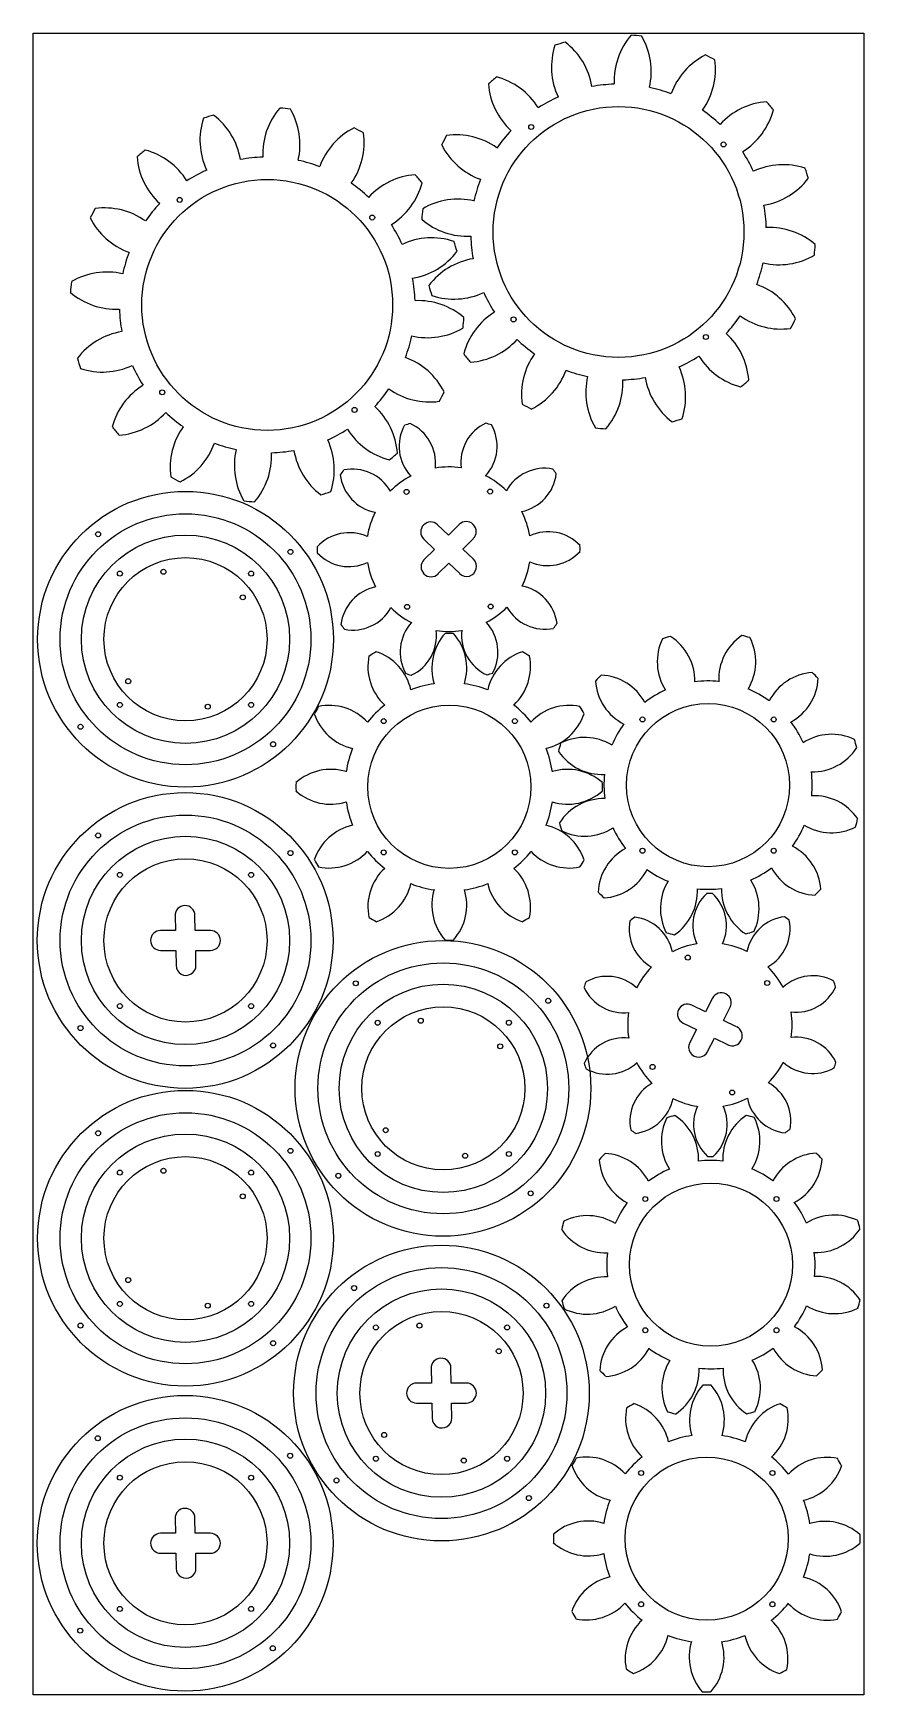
# Model space of a CAD drawing. Header units: millimetres. Extents: x -3509 to -3009, y 371 to 1371.
import ezdxf

# ---------------------------------------------------------------- set-up
doc = ezdxf.new("R2010")
doc.units = ezdxf.units.MM
doc.header["$MEASUREMENT"] = 0
for name, color, linetype, true_color in [('DEFAULT', 178, 'Continuous', 0x000000), ('GEARS', 15, 'Continuous', 0x994c4c), ('Predefinito', 178, 'Continuous', 0x000000)]:
    doc.layers.add(name, color=color, linetype=linetype, true_color=true_color)

msp = doc.modelspace()

# ---------------------------------------------------------------- linework, layer by layer
at = {"color": 7, "linetype": 'Continuous', "true_color": 0xffffff}
for centre, radius, start, end in [((-3154.7, 1350.5), 42.2, 161.752, 205.1099), ((-3156.5, 1251.3), 118.7, 105.7389, 108.8293), ((-3214.2, 1332), 42.2, 9.4583, 52.8162), ((-3116.9, 1342.3), 42.2, 139.252, 182.6099), ((-3156.5, 1251.3), 118.7, 83.2389, 86.3293), ((-3179, 1347.9), 42.2, 346.9583, 30.3162), ((-3085.1, 1320.2), 42.2, 116.752, 160.1099), ((-3140.3, 1349.2), 42.2, 324.4583, 7.8162), ((-3156.5, 1251.3), 118.7, 60.7389, 63.8293), ((-3156.5, 1251.3), 118.7, 128.2389, 131.3293), ((-3192.8, 1343.6), 42.2, 184.252, 227.6099), ((-3240.7, 1303.8), 42.2, 31.9583, 75.3162), ((-3156.5, 1251.3), 89, 91.6657, 100.4025), ((-3156.5, 1251.3), 89, 114.1657, 122.9025), ((-3156.5, 1251.3), 89, 69.1657, 77.9025), ((-3368, 1207.4), 118.7, 105.7389, 108.8293), ((-3425.8, 1288), 42.2, 9.4583, 52.8162), ((-3328.5, 1298.3), 42.2, 139.252, 182.6099), ((-3368, 1207.4), 118.7, 83.2389, 86.3293), ((-3390.5, 1304), 42.2, 346.9583, 30.3162), ((-3156.5, 1251.3), 89, 46.6657, 55.4025), ((-3064.2, 1287.6), 42.2, 94.252, 137.6099), ((-3104.1, 1335.5), 42.2, 301.9583, 345.3162), ((-3156.5, 1251.3), 118.7, 38.2389, 41.3293), ((-3366.3, 1306.6), 42.2, 161.752, 205.1099), ((-3296.7, 1276.3), 42.2, 116.752, 160.1099), ((-3351.8, 1305.2), 42.2, 324.4583, 7.8162), ((-3368, 1207.4), 118.7, 60.7389, 63.8293), ((-3156.5, 1251.3), 89, 136.6657, 145.4025), ((-3368, 1207.4), 118.7, 128.2389, 131.3293), ((-3452.2, 1259.8), 42.2, 31.9583, 75.3162), ((-3156.5, 1251.3), 118.7, 150.7389, 153.8293), ((-3225.3, 1322.7), 42.2, 206.752, 250.1099), ((-3254.3, 1267.6), 42.2, 54.4583, 97.8162), ((-3404.3, 1299.7), 42.2, 184.252, 227.6099), ((-3368, 1207.4), 89, 91.6657, 100.4025), ((-3368, 1207.4), 89, 69.1657, 77.9025), ((-3156.5, 1251.3), 89, 24.1657, 32.9025), ((-3057.4, 1249.6), 42.2, 71.752, 115.1099), ((-3368, 1207.4), 89, 114.1657, 122.9025), ((-3368, 1207.4), 89, 46.6657, 55.4025), ((-3275.8, 1243.7), 42.2, 94.252, 137.6099), ((-3315.6, 1291.6), 42.2, 301.9583, 345.3162), ((-3368, 1207.4), 118.7, 38.2389, 41.3293), ((-3156.5, 1251.3), 89, 159.1657, 167.9025), ((-3075.9, 1309.1), 42.2, 279.4583, 322.8162), ((-3156.5, 1251.3), 118.7, 15.7389, 18.8293), ((-3253.1, 1228.9), 42.2, 76.9583, 120.3162), ((-3368, 1207.4), 118.7, 150.7389, 153.8293), ((-3465.9, 1223.6), 42.2, 54.4583, 97.8162), ((-3368, 1207.4), 89, 136.6657, 145.4025), ((-3156.5, 1251.3), 118.7, 173.2389, 176.3293), ((-3156.5, 1251.3), 89, 1.6657, 10.4025), ((-3436.9, 1278.8), 42.2, 206.752, 250.1099), ((-3368, 1207.4), 89, 24.1657, 32.9025), ((-3247.4, 1290.9), 42.2, 229.252, 272.6099), ((-3065.6, 1211.8), 42.2, 49.252, 92.6099), ((-3268.9, 1205.6), 42.2, 71.752, 115.1099), ((-3368, 1207.4), 118.7, 15.7389, 18.8293), ((-3156.5, 1251.3), 89, 181.6657, 190.4025), ((-3156.5, 1251.3), 118.7, 353.2389, 356.3293), ((-3368, 1207.4), 89, 159.1657, 167.9025), ((-3287.4, 1265.1), 42.2, 279.4583, 322.8162), ((-3237.1, 1193.6), 42.2, 99.4583, 142.8162), ((-3156.5, 1251.3), 89, 339.1657, 347.9025), ((-3059.9, 1273.8), 42.2, 256.9583, 300.3162), ((-3368, 1207.4), 118.7, 173.2389, 176.3293), ((-3464.6, 1185), 42.2, 76.9583, 120.3162), ((-3368, 1207.4), 89, 1.6657, 10.4025), ((-3459, 1247), 42.2, 229.252, 272.6099), ((-3277.1, 1167.8), 42.2, 49.252, 92.6099), ((-3156.5, 1251.3), 118.7, 195.7389, 198.8293), ((-3255.6, 1253.1), 42.2, 251.752, 295.1099), ((-3156.5, 1251.3), 89, 204.1657, 212.9025), ((-3087.6, 1180), 42.2, 26.752, 70.1099), ((-3368, 1207.4), 89, 181.6657, 190.4025), ((-3208.9, 1167.2), 42.2, 121.9583, 165.3162), ((-3156.5, 1251.3), 89, 316.6657, 325.4025), ((-3058.7, 1235.1), 42.2, 234.4583, 277.8162), ((-3448.7, 1149.7), 42.2, 99.4583, 142.8162), ((-3271.5, 1229.9), 42.2, 256.9583, 300.3162), ((-3368, 1207.4), 118.7, 353.2389, 356.3293), ((-3120.2, 1159.1), 42.2, 4.252, 47.6099), ((-3156.5, 1251.3), 118.7, 330.7389, 333.8293), ((-3368, 1207.4), 89, 339.1657, 347.9025), ((-3248.8, 1215), 42.2, 274.252, 317.6099), ((-3156.5, 1251.3), 89, 226.6657, 235.4025), ((-3368, 1207.4), 118.7, 195.7389, 198.8293), ((-3467.2, 1209.2), 42.2, 251.752, 295.1099), ((-3368, 1207.4), 89, 204.1657, 212.9025), ((-3299.2, 1136.1), 42.2, 26.752, 70.1099), ((-3156.5, 1251.3), 118.7, 218.2389, 221.3293), ((-3172.7, 1153.5), 42.2, 144.4583, 187.8162), ((-3156.5, 1251.3), 89, 294.1657, 302.9025), ((-3158.3, 1152.2), 42.2, 341.752, 25.1099), ((-3072.3, 1198.9), 42.2, 211.9583, 255.3162), ((-3227.8, 1182.5), 42.2, 296.752, 340.1099), ((-3156.5, 1251.3), 89, 249.1657, 257.9025), ((-3134, 1154.8), 42.2, 166.9583, 210.3162), ((-3196.1, 1160.4), 42.2, 319.252, 2.6099), ((-3156.5, 1251.3), 89, 271.6657, 280.4025), ((-3098.8, 1170.7), 42.2, 189.4583, 232.8162), ((-3156.5, 1251.3), 118.7, 308.2389, 311.3293), ((-3420.5, 1123.2), 42.2, 121.9583, 165.3162), ((-3368, 1207.4), 89, 316.6657, 325.4025), ((-3270.2, 1191.2), 42.2, 234.4583, 277.8162), ((-3368, 1207.4), 118.7, 330.7389, 333.8293), ((-3460.3, 1171.1), 42.2, 274.252, 317.6099), ((-3368, 1207.4), 89, 226.6657, 235.4025), ((-3331.7, 1115.1), 42.2, 4.252, 47.6099), ((-3156.5, 1251.3), 118.7, 240.7389, 243.8293), ((-3368, 1207.4), 118.7, 218.2389, 221.3293), ((-3384.2, 1109.6), 42.2, 144.4583, 187.8162), ((-3368, 1207.4), 89, 294.1657, 302.9025), ((-3283.9, 1155), 42.2, 211.9583, 255.3162), ((-3262.2, 1122.3), 26.4, 151.2149, 222.8243), ((-3258.8, 1060.4), 79.1, 106.9961, 109.5333), ((-3293, 1112.1), 26.4, 353.705, 65.3145), ((-3225.1, 1112.4), 26.4, 115.2149, 186.8243), ((-3256, 1122.3), 26.4, 317.705, 29.3145), ((-3258.8, 1060.4), 79.1, 70.9961, 73.5333), ((-3156.5, 1251.3), 118.7, 263.2389, 266.3293), ((-3156.5, 1251.3), 118.7, 285.7389, 288.8293), ((-3439.4, 1138.6), 42.2, 296.752, 340.1099), ((-3368, 1207.4), 89, 249.1657, 257.9025), ((-3345.6, 1110.8), 42.2, 166.9583, 210.3162), ((-3369.8, 1108.3), 42.2, 341.752, 25.1099), ((-3407.6, 1116.5), 42.2, 319.252, 2.6099), ((-3368, 1207.4), 89, 271.6657, 280.4025), ((-3310.3, 1126.8), 42.2, 189.4583, 232.8162), ((-3368, 1207.4), 118.7, 308.2389, 311.3293), ((-3368, 1207.4), 118.7, 240.7389, 243.8293), ((-3258.8, 1060.4), 79.1, 142.9961, 145.5333), ((-3297.9, 1108.5), 26.4, 187.2149, 258.8243), ((-3316.8, 1082.2), 26.4, 29.705, 101.3145), ((-3258.8, 1060.4), 49.5, 117.3042, 135.2252), ((-3258.8, 1060.4), 49.5, 81.3042, 99.2252), ((-3258.8, 1060.4), 49.5, 45.3042, 63.2252), ((-3201, 1082.7), 26.4, 79.2149, 150.8243), ((-3220.2, 1108.9), 26.4, 281.705, 353.3145), ((-3258.8, 1060.4), 79.1, 34.9961, 37.5333), ((-3368, 1207.4), 118.7, 285.7389, 288.8293), ((-3368, 1207.4), 118.7, 263.2389, 266.3293), ((-3258.8, 1060.4), 49.5, 153.3042, 171.2252), ((-3258.8, 1060.4), 49.5, 9.3042, 27.2252), ((-3318.6, 1043.9), 26.4, 65.705, 137.3145), ((-3198.9, 1044.5), 26.4, 43.2149, 114.8243), ((-3258.8, 1060.4), 79.1, 178.9961, 181.5333), ((-3258.8, 1060.4), 79.1, 358.9961, 1.5333), ((-3318.7, 1076.3), 26.4, 223.2149, 294.8243), ((-3258.8, 1060.4), 49.5, 189.3042, 207.2252), ((-3258.8, 1060.4), 49.5, 333.3042, 351.2252), ((-3199.1, 1076.9), 26.4, 245.705, 317.3145), ((-3297.4, 1011.9), 26.4, 101.705, 173.3145), ((-3219.7, 1012.3), 26.4, 7.2149, 78.8243), ((-3316.6, 1038.1), 26.4, 259.2149, 330.8243), ((-3258.8, 1060.4), 49.5, 225.3042, 243.2252), ((-3258.8, 1060.4), 49.5, 297.3042, 315.2252), ((-3200.8, 1038.6), 26.4, 209.705, 281.3145), ((-3258.8, 1060.4), 79.1, 214.9961, 217.5333), ((-3261.6, 998.5), 26.4, 137.705, 209.3145), ((-3292.5, 1008.4), 26.4, 295.2149, 6.8243), ((-3258.8, 1060.4), 49.5, 261.3042, 279.2252), ((-3224.7, 1008.7), 26.4, 173.705, 245.3145), ((-3255.5, 998.5), 26.4, 331.2149, 42.8243), ((-3258.8, 1060.4), 79.1, 322.9961, 325.5333), ((-3237.2, 988.7), 31.7, 138.4011, 197.06), ((-3258.4, 917.4), 92.3, 88.4681, 91.5319), ((-3279.6, 988.7), 31.7, 342.94, 41.5989), ((-3101.5, 992.7), 31.7, 154.1418, 212.8007), ((-3102.6, 918.4), 92.3, 104.2088, 107.2726), ((-3142.3, 981.2), 31.7, 358.6808, 57.3396), ((-3064.5, 982.2), 31.7, 124.1418, 182.8007), ((-3102.6, 918.4), 92.3, 74.2088, 77.2726), ((-3105.6, 992.7), 31.7, 328.6808, 27.3396), ((-3275.7, 989.8), 31.7, 168.4011, 227.06), ((-3258.4, 917.4), 92.3, 118.4681, 121.5319), ((-3312.4, 968.6), 31.7, 12.94, 71.5989), ((-3204.4, 968.6), 31.7, 108.4011, 167.06), ((-3241.2, 989.8), 31.7, 312.94, 11.5989), ((-3258.4, 917.4), 92.3, 58.4681, 61.5319), ((-3258.8, 1060.4), 79.1, 250.9961, 253.5333), ((-3258.8, 1060.4), 79.1, 286.9961, 289.5333), ((-3102.6, 918.4), 92.3, 134.2088, 137.2726), ((-3138.8, 983.3), 31.7, 184.1418, 242.8007), ((-3168.4, 952.9), 31.7, 28.6808, 87.3396), ((-3102.6, 918.4), 62.7, 84.0542, 97.4272), ((-3037.6, 954.6), 31.7, 94.1418, 152.8007), ((-3068, 984.2), 31.7, 298.6808, 357.3396), ((-3102.6, 918.4), 92.3, 44.2088, 47.2726), ((-3258.4, 917.4), 62.7, 98.3135, 111.6865), ((-3258.4, 917.4), 62.7, 68.3135, 81.6865), ((-3102.6, 918.4), 62.7, 114.0542, 127.4272), ((-3102.6, 918.4), 62.7, 54.0542, 67.4272), ((-3258.4, 917.4), 92.3, 148.4681, 151.5319), ((-3309.6, 971.4), 31.7, 198.4011, 257.06), ((-3330.8, 934.7), 31.7, 42.94, 101.5989), ((-3258.4, 917.4), 62.7, 128.3135, 141.6865), ((-3258.4, 917.4), 62.7, 38.3135, 51.6865), ((-3186.1, 934.7), 31.7, 78.4011, 137.06), ((-3207.3, 971.4), 31.7, 282.94, 341.5989), ((-3258.4, 917.4), 92.3, 28.4681, 31.5319), ((-3102.6, 918.4), 62.7, 144.0542, 157.4272), ((-3102.6, 918.4), 62.7, 24.0542, 37.4272), ((-3258.4, 917.4), 62.7, 158.3135, 171.6865), ((-3258.4, 917.4), 62.7, 8.3135, 21.6865), ((-3102.6, 918.4), 92.3, 164.2088, 167.2726), ((-3176.9, 915.4), 31.7, 58.6808, 117.3396), ((-3028.2, 917.3), 31.7, 64.1418, 122.8007), ((-3039.7, 958.1), 31.7, 268.6808, 327.3396), ((-3102.6, 918.4), 92.3, 14.2088, 17.2726), ((-3166.4, 956.5), 31.7, 214.1418, 272.8007), ((-3329.7, 896.2), 31.7, 72.94, 131.5989), ((-3187.2, 896.2), 31.7, 48.4011, 107.06), ((-3102.6, 918.4), 62.7, 174.0542, 187.4272), ((-3102.6, 918.4), 62.7, 354.0542, 7.4272), ((-3258.4, 917.4), 92.3, 178.4681, 181.5319), ((-3329.7, 938.6), 31.7, 228.4011, 287.06), ((-3187.2, 938.6), 31.7, 252.94, 311.5989), ((-3165.4, 878.6), 31.7, 88.6808, 147.3396), ((-3258.4, 917.4), 92.3, 358.4681, 1.5319), ((-3038.7, 880.3), 31.7, 34.1418, 92.8007), ((-3258.4, 917.4), 62.7, 188.3135, 201.6865), ((-3258.4, 917.4), 62.7, 338.3135, 351.6865), ((-3309.6, 863.4), 31.7, 102.94, 161.5989), ((-3207.3, 863.4), 31.7, 18.4011, 77.06), ((-3102.6, 918.4), 92.3, 194.2088, 197.2726), ((-3176.9, 919.4), 31.7, 244.1418, 302.8007), ((-3102.6, 918.4), 62.7, 204.0542, 217.4272), ((-3102.6, 918.4), 62.7, 324.0542, 337.4272), ((-3028.3, 921.4), 31.7, 238.6808, 297.3396), ((-3102.6, 918.4), 92.3, 344.2088, 347.2726), ((-3137.1, 852.5), 31.7, 118.6808, 177.3396), ((-3066.3, 853.4), 31.7, 4.1418, 62.8007), ((-3258.4, 917.4), 92.3, 208.4681, 211.5319), ((-3330.8, 900.2), 31.7, 258.4011, 317.06), ((-3258.4, 917.4), 62.7, 218.3135, 231.6865), ((-3258.4, 917.4), 62.7, 308.3135, 321.6865), ((-3186.1, 900.2), 31.7, 222.94, 281.5989), ((-3258.4, 917.4), 92.3, 328.4681, 331.5319), ((-3275.7, 845.1), 31.7, 132.94, 191.5989), ((-3241.2, 845.1), 31.7, 348.4011, 47.06), ((-3167.5, 882.1), 31.7, 274.1418, 332.8007), ((-3102.6, 918.4), 62.7, 234.0542, 247.4272), ((-3099.6, 844.1), 31.7, 148.6808, 207.3396), ((-3102.6, 918.4), 62.7, 294.0542, 307.4272), ((-3103.6, 844), 31.7, 334.1418, 32.8007), ((-3036.7, 883.8), 31.7, 208.6808, 267.3396), ((-3312.4, 866.3), 31.7, 288.4011, 347.06), ((-3258.4, 917.4), 62.7, 248.3135, 261.6865), ((-3237.2, 846.2), 31.7, 162.94, 221.5989), ((-3279.6, 846.2), 31.7, 318.4011, 17.06), ((-3258.4, 917.4), 62.7, 278.3135, 291.6865), ((-3204.4, 866.3), 31.7, 192.94, 251.5989), ((-3102.6, 918.4), 92.3, 224.2088, 227.2726), ((-3140.7, 854.5), 31.7, 304.1418, 2.8007), ((-3085.4, 833.9), 26.4, 133.1391, 204.7486), ((-3102.6, 918.4), 62.7, 264.0542, 277.4272), ((-3101.5, 774), 79.1, 88.9204, 91.4575), ((-3117.9, 833.8), 26.4, 335.6293, 47.2388), ((-3062.8, 855.5), 31.7, 178.6808, 237.3396), ((-3102.6, 918.4), 92.3, 314.2088, 317.2726), ((-3258.4, 917.4), 92.3, 238.4681, 241.5319), ((-3258.4, 917.4), 92.3, 298.4681, 301.5319), ((-3123.7, 831.9), 26.4, 169.1391, 240.7486), ((-3101.5, 774), 79.1, 124.9204, 127.4575), ((-3149.9, 812.7), 26.4, 11.6293, 83.2388), ((-3102.6, 918.4), 92.3, 284.2088, 287.2726), ((-3053.3, 813), 26.4, 97.1391, 168.7486), ((-3079.6, 832), 26.4, 299.6293, 11.2388), ((-3101.5, 774), 79.1, 52.9204, 55.4575), ((-3258.4, 917.4), 92.3, 268.4681, 271.5319), ((-3102.6, 918.4), 92.3, 254.2088, 257.2726), ((-3101.5, 774), 49.5, 99.2284, 117.1495), ((-3101.5, 774), 49.5, 63.2284, 81.1495), ((-3163.4, 776.9), 26.4, 47.6293, 119.2388), ((-3101.5, 774), 49.5, 135.2284, 153.1495), ((-3101.5, 774), 49.5, 27.2284, 45.1495), ((-3039.6, 777.3), 26.4, 61.1391, 132.7486), ((-3101.5, 774), 79.1, 16.9204, 19.4575), ((-3101.5, 774), 79.1, 160.9204, 163.4575), ((-3153.4, 807.8), 26.4, 205.1391, 276.7486), ((-3049.7, 808.1), 26.4, 263.6293, 335.2388), ((-3101.5, 774), 49.5, 171.2284, 189.1495), ((-3101.5, 774), 49.5, 351.2284, 9.1495), ((-3153.2, 739.9), 26.4, 83.6293, 155.2388), ((-3049.5, 740.3), 26.4, 25.1391, 96.7486), ((-3101.5, 774), 79.1, 196.9204, 199.4575), ((-3163.3, 770.8), 26.4, 241.1391, 312.7486), ((-3101.5, 774), 49.5, 207.2284, 225.1495), ((-3101.5, 774), 49.5, 315.2284, 333.1495), ((-3039.6, 771.2), 26.4, 227.6293, 299.2388), ((-3101.5, 774), 79.1, 340.9204, 343.4575), ((-3123.3, 716), 26.4, 119.6293, 191.2388), ((-3101.5, 774), 49.5, 279.2284, 297.1495), ((-3053.1, 735.3), 26.4, 191.6293, 263.2388), ((-3079.2, 716.2), 26.4, 349.1391, 60.7486), ((-3149.6, 735), 26.4, 277.1391, 348.7486), ((-3101.5, 774), 49.5, 243.2284, 261.1495), ((-3085, 714.3), 26.4, 155.6293, 227.2388), ((-3117.5, 714.2), 26.4, 313.1391, 24.7486), ((-3101.5, 774), 79.1, 232.9204, 235.4575), ((-3099, 704.1), 31.7, 153.5159, 212.1748), ((-3100.9, 629.8), 92.3, 103.5829, 106.6468), ((-3140, 693.1), 31.7, 358.0549, 56.7138), ((-3062.1, 693.2), 31.7, 123.5159, 182.1748), ((-3100.9, 629.8), 92.3, 73.5829, 76.6468), ((-3103.1, 704.1), 31.7, 328.0549, 26.7138), ((-3101.5, 774), 79.1, 304.9204, 307.4575), ((-3100.9, 629.8), 92.3, 133.5829, 136.6468), ((-3136.5, 695.1), 31.7, 183.5159, 242.1748), ((-3166.4, 665.1), 31.7, 28.0549, 86.7138), ((-3100.9, 629.8), 62.7, 83.4283, 96.8014), ((-3101.5, 774), 79.1, 268.9204, 271.4575), ((-3035.6, 665.3), 31.7, 93.5159, 152.1748), ((-3065.6, 695.2), 31.7, 298.0549, 356.7138), ((-3100.9, 629.8), 92.3, 43.5829, 46.6468), ((-3100.9, 629.8), 62.7, 113.4283, 126.8014), ((-3100.9, 629.8), 62.7, 53.4283, 66.8014), ((-3100.9, 629.8), 62.7, 143.4283, 156.8014), ((-3100.9, 629.8), 62.7, 23.4283, 36.8014), ((-3100.9, 629.8), 92.3, 163.5829, 166.6468), ((-3164.4, 668.6), 31.7, 213.5159, 272.1748), ((-3175.2, 627.6), 31.7, 58.0549, 116.7138), ((-3026.6, 627.9), 31.7, 63.5159, 122.1748), ((-3037.6, 668.8), 31.7, 268.0549, 326.7138), ((-3100.9, 629.8), 92.3, 13.5829, 16.6468), ((-3100.9, 629.8), 62.7, 173.4283, 186.8014), ((-3100.9, 629.8), 62.7, 353.4283, 6.8014), ((-3164.2, 590.7), 31.7, 88.0549, 146.7138), ((-3037.5, 591), 31.7, 33.5159, 92.1748), ((-3100.9, 629.8), 92.3, 193.5829, 196.6468), ((-3175.3, 631.7), 31.7, 243.5159, 302.1748), ((-3100.9, 629.8), 62.7, 203.4283, 216.8014), ((-3100.9, 629.8), 62.7, 323.4283, 336.8014), ((-3026.6, 632), 31.7, 238.0549, 296.7138), ((-3100.9, 629.8), 92.3, 343.5829, 346.6468), ((-3136.2, 564.3), 31.7, 118.0549, 176.7138), ((-3065.4, 564.4), 31.7, 3.5159, 62.1748), ((-3166.2, 594.2), 31.7, 273.5159, 332.1748), ((-3100.9, 629.8), 62.7, 233.4283, 246.8014), ((-3098.7, 555.4), 31.7, 148.0549, 206.7138), ((-3100.9, 629.8), 62.7, 293.4283, 306.8014), ((-3102.8, 555.4), 31.7, 333.5159, 32.1748), ((-3035.4, 594.5), 31.7, 208.0549, 266.7138), ((-3100.9, 629.8), 92.3, 223.5829, 226.6468), ((-3139.7, 566.3), 31.7, 303.5159, 2.1748), ((-3100.9, 629.8), 62.7, 263.4283, 276.8014), ((-3061.9, 566.5), 31.7, 178.0549, 236.7138), ((-3100.9, 629.8), 92.3, 313.5829, 316.6468), ((-3082.1, 536.2), 31.7, 138.3242, 196.9831), ((-3103.4, 464.9), 92.3, 88.3912, 91.455), ((-3124.5, 536.2), 31.7, 342.8632, 41.522), ((-3120.6, 537.3), 31.7, 168.3242, 226.9831), ((-3103.4, 464.9), 92.3, 118.3912, 121.455), ((-3157.3, 516.1), 31.7, 12.8632, 71.522), ((-3100.9, 629.8), 92.3, 253.5829, 256.6468), ((-3049.3, 516), 31.7, 108.3242, 166.9831), ((-3100.9, 629.8), 92.3, 283.5829, 286.6468), ((-3086, 537.2), 31.7, 312.8632, 11.522), ((-3103.4, 464.9), 92.3, 58.3912, 61.455), ((-3103.4, 464.9), 62.7, 98.2366, 111.6096), ((-3103.4, 464.9), 62.7, 68.2366, 81.6096), ((-3103.4, 464.9), 92.3, 148.3912, 151.455), ((-3175.7, 482.3), 31.7, 42.8632, 101.522), ((-3103.4, 464.9), 62.7, 128.2366, 141.6096), ((-3103.4, 464.9), 62.7, 38.2366, 51.6096), ((-3031, 482.1), 31.7, 78.3242, 136.9831), ((-3103.4, 464.9), 92.3, 28.3912, 31.455), ((-3154.5, 519), 31.7, 198.3242, 256.9831), ((-3052.2, 518.9), 31.7, 282.8632, 341.522), ((-3103.4, 464.9), 62.7, 158.2366, 171.6096), ((-3103.4, 464.9), 62.7, 8.2366, 21.6096), ((-3174.7, 443.8), 31.7, 72.8632, 131.522), ((-3032.2, 443.6), 31.7, 48.3242, 106.9831), ((-3103.4, 464.9), 92.3, 178.3912, 181.455), ((-3174.7, 486.2), 31.7, 228.3242, 286.9831), ((-3032.1, 486), 31.7, 252.8632, 311.522), ((-3103.4, 464.9), 92.3, 358.3912, 1.455), ((-3103.4, 464.9), 62.7, 188.2366, 201.6096), ((-3103.4, 464.9), 62.7, 338.2366, 351.6096), ((-3154.6, 411), 31.7, 102.8632, 161.522), ((-3052.3, 410.8), 31.7, 18.3242, 76.9831), ((-3103.4, 464.9), 92.3, 208.3912, 211.455), ((-3175.8, 447.7), 31.7, 258.3242, 316.9831), ((-3103.4, 464.9), 62.7, 218.2366, 231.6096), ((-3103.4, 464.9), 62.7, 308.2366, 321.6096), ((-3031.1, 447.5), 31.7, 222.8632, 281.522), ((-3103.4, 464.9), 92.3, 328.3912, 331.455), ((-3120.8, 392.6), 31.7, 132.8632, 191.522), ((-3086.2, 392.6), 31.7, 348.3242, 46.9831), ((-3157.5, 413.9), 31.7, 288.3242, 346.9831), ((-3103.4, 464.9), 62.7, 248.2366, 261.6096), ((-3082.3, 393.6), 31.7, 162.8632, 221.522), ((-3124.7, 393.7), 31.7, 318.3242, 16.9831), ((-3103.4, 464.9), 62.7, 278.2366, 291.6096), ((-3049.5, 413.7), 31.7, 192.8632, 251.522), ((-3103.4, 464.9), 92.3, 238.3912, 241.455), ((-3103.4, 464.9), 92.3, 298.3912, 301.455), ((-3103.4, 464.9), 92.3, 268.3912, 271.455)]:
    msp.add_arc(centre, radius, start, end, dxfattribs=at)
at = {"layer": 'DEFAULT'}
for p, q in [((-3258.9, 1068.8), (-3265.5, 1075.1)), ((-3252.5, 1075.2), (-3258.9, 1068.8)), ((-3273.8, 1066.4), (-3267.4, 1060.3)), ((-3267.4, 1060.3), (-3273.7, 1054)), ((-3250.2, 1060.5), (-3244, 1066.7)), ((-3243.8, 1054.3), (-3250.2, 1060.5)), ((-3265.2, 1045.5), (-3258.7, 1052)), ((-3258.7, 1052), (-3252.1, 1045.7)), ((-3423.3, 830.9), (-3432.2, 830.9)), ((-3423.5, 839.7), (-3423.3, 830.9)), ((-3411.3, 830.9), (-3411.5, 840)), ((-3402.2, 830.9), (-3411.3, 830.9)), ((-3432.2, 818.9), (-3423, 818.9)), ((-3423, 818.9), (-3422.9, 809.7)), ((-3411, 818.9), (-3402.2, 818.9)), ((-3410.9, 810), (-3411, 818.9)), ((-3100, 790.1), (-3104.1, 782)), ((-3104.1, 782), (-3112.3, 786)), ((-3093.3, 776.8), (-3089.3, 784.7)), ((-3117.6, 775.2), (-3109.6, 771.3)), ((-3109.6, 771.3), (-3113.6, 763.4)), ((-3085.4, 772.9), (-3093.3, 776.8)), ((-3103, 758), (-3098.8, 766.1)), ((-3098.8, 766.1), (-3090.6, 762.1)), ((-3269.4, 567.4), (-3269.2, 558.5)), ((-3257.2, 558.5), (-3257.4, 567.6)), ((-3269.2, 558.5), (-3278.1, 558.5)), ((-3248.1, 558.5), (-3257.2, 558.5)), ((-3278.1, 546.5), (-3269, 546.5)), ((-3269, 546.5), (-3268.8, 537.4)), ((-3257, 546.5), (-3248.1, 546.5)), ((-3256.8, 537.6), (-3257, 546.5)), ((-3423.5, 477), (-3423.3, 468.1)), ((-3411.3, 468.1), (-3411.5, 477.3)), ((-3423.3, 468.1), (-3432.2, 468.1)), ((-3402.2, 468.1), (-3411.3, 468.1)), ((-3432.2, 456.1), (-3423, 456.1)), ((-3423, 456.1), (-3422.9, 447)), ((-3411, 456.1), (-3402.2, 456.1)), ((-3410.9, 447.3), (-3411, 456.1))]:
    msp.add_line(p, q, dxfattribs=at)
for centre, radius in [((-3156.5, 1251.3), 75.5), ((-3368, 1207.4), 75.5), ((-3417.2, 1006.2), 89), ((-3417.2, 1006.2), 75.5), ((-3417.2, 1006.2), 62.7), ((-3417.2, 1006.2), 49.1), ((-3258.4, 917.4), 49.1), ((-3102.6, 918.4), 49.1), ((-3417.4, 824.9), 89), ((-3417.2, 824.9), 75.5), ((-3417.2, 824.9), 62.7), ((-3417.2, 824.9), 49.1), ((-3262.2, 735.9), 89), ((-3262, 735.9), 75.5), ((-3262, 735.9), 62.7), ((-3262, 735.9), 49.1), ((-3417.2, 645.7), 89), ((-3417.2, 645.7), 75.5), ((-3417.2, 645.7), 62.7), ((-3417.2, 645.7), 49.1), ((-3100.9, 629.8), 49.1), ((-3263.1, 552.5), 89), ((-3263.1, 552.5), 75.5), ((-3263.1, 552.5), 62.7), ((-3263.1, 552.5), 49.1), ((-3417.4, 462.1), 89), ((-3417.2, 462.1), 75.5), ((-3417.2, 462.1), 62.7), ((-3417.2, 462.1), 49.1), ((-3103.4, 464.9), 49.1)]:
    msp.add_circle(centre, radius, dxfattribs=at)
for centre, start, end in [((-3269.6, 1070.8), 46.2048, 226.2048), ((-3248.2, 1071), 315, 135), ((-3269.4, 1049.8), 135, 315), ((-3248, 1050), 226.2048, 46.2048), ((-3417.5, 839.9), 1.2048, 181.2048), ((-3432.2, 824.9), 90, 270), ((-3402.2, 824.9), 270, 90), ((-3416.9, 809.9), 181.2048, 1.2048), ((-3094.6, 787.4), 332.9243, 152.9243), ((-3115, 780.6), 64.129, 244.129), ((-3088, 767.5), 244.129, 64.129), ((-3108.3, 760.7), 152.9243, 332.9243), ((-3263.4, 567.5), 1.2048, 181.2048), ((-3278.1, 552.5), 90, 270), ((-3248.1, 552.5), 270, 90), ((-3262.8, 537.5), 181.2048, 1.2048), ((-3417.5, 477.1), 1.2048, 181.2048), ((-3432.2, 462.1), 90, 270), ((-3402.2, 462.1), 270, 90), ((-3416.9, 447.1), 181.2048, 1.2048)]:
    msp.add_arc(centre, 6, start, end, dxfattribs=at)
at = {"layer": 'GEARS'}
for p, q in [((-3508.9, 1370.9), (-3008.9, 1370.9)), ((-3508.9, 370.9), (-3508.9, 1370.9)), ((-3008.9, 1370.9), (-3008.9, 370.9)), ((-3008.9, 370.9), (-3508.9, 370.9))]:
    msp.add_line(p, q, dxfattribs=at)
at = {"layer": 'Predefinito'}
for centre in [(-3209.1, 1314.5), (-3093.3, 1304), (-3420.7, 1270.6), (-3304.8, 1260), (-3219.7, 1198.7), (-3103.9, 1188.1), (-3431.2, 1154.8), (-3315.4, 1144.2), (-3284.1, 1094.9), (-3233.8, 1095.1), (-3469.8, 1069.4), (-3354, 1058.8), (-3456.7, 1045.7), (-3430.5, 1046.8), (-3377.7, 1045.7), (-3382.7, 1031.4), (-3283.8, 1025.7), (-3233.5, 1025.9), (-3451.7, 980.9), (-3456.7, 966.7), (-3403.8, 965.6), (-3377.7, 966.7), (-3480.4, 953.5), (-3297.9, 956.9), (-3218.9, 956.9), (-3142.1, 957.9), (-3063.1, 957.9), (-3364.5, 943), (-3469.8, 888.1), (-3142.1, 878.9), (-3063.1, 878.9), (-3354, 877.5), (-3297.9, 877.9), (-3218.9, 877.9), (-3456.7, 864.4), (-3377.7, 864.4), (-3114.8, 814.6), (-3314.7, 799.1), (-3067, 799.3), (-3198.8, 788.6), (-3456.7, 785.4), (-3377.7, 785.4), (-3480.4, 772.2), (-3301.5, 775.4), (-3275.6, 776.6), (-3222.5, 775.4), (-3364.5, 761.7), (-3227.7, 761.2), (-3136, 748.8), (-3088.1, 733.4), (-3469.8, 708.9), (-3296.7, 710.7), (-3354, 698.3), (-3301.5, 696.4), (-3248.9, 695.3), (-3222.5, 696.4), (-3456.7, 685.2), (-3430.5, 686.3), (-3377.7, 685.2), (-3325.2, 683.3), (-3382.7, 670.9), (-3209.4, 672.7), (-3140.4, 669.3), (-3061.4, 669.3), (-3451.7, 620.5), (-3315.7, 615.7), (-3456.7, 606.2), (-3403.8, 605.1), (-3377.7, 606.2), (-3199.9, 605.1), (-3480.4, 593.1), (-3302.6, 592), (-3276.4, 593.1), (-3223.6, 592), (-3140.4, 590.3), (-3061.4, 590.3), (-3364.5, 582.5), (-3228.6, 577.7), (-3470, 525.3), (-3297.6, 527.3), (-3354.2, 514.8), (-3302.6, 513), (-3249.7, 511.9), (-3223.6, 513), (-3456.7, 501.6), (-3377.7, 501.6), (-3326.3, 499.9), (-3142.9, 504.4), (-3063.9, 504.4), (-3210.5, 489.3), (-3456.7, 422.6), (-3377.7, 422.6), (-3142.9, 425.4), (-3063.9, 425.4), (-3480.6, 409.5), (-3364.7, 398.9)]:
    msp.add_circle(centre, 1.5, dxfattribs=at)

doc.saveas('drawing.dxf')
